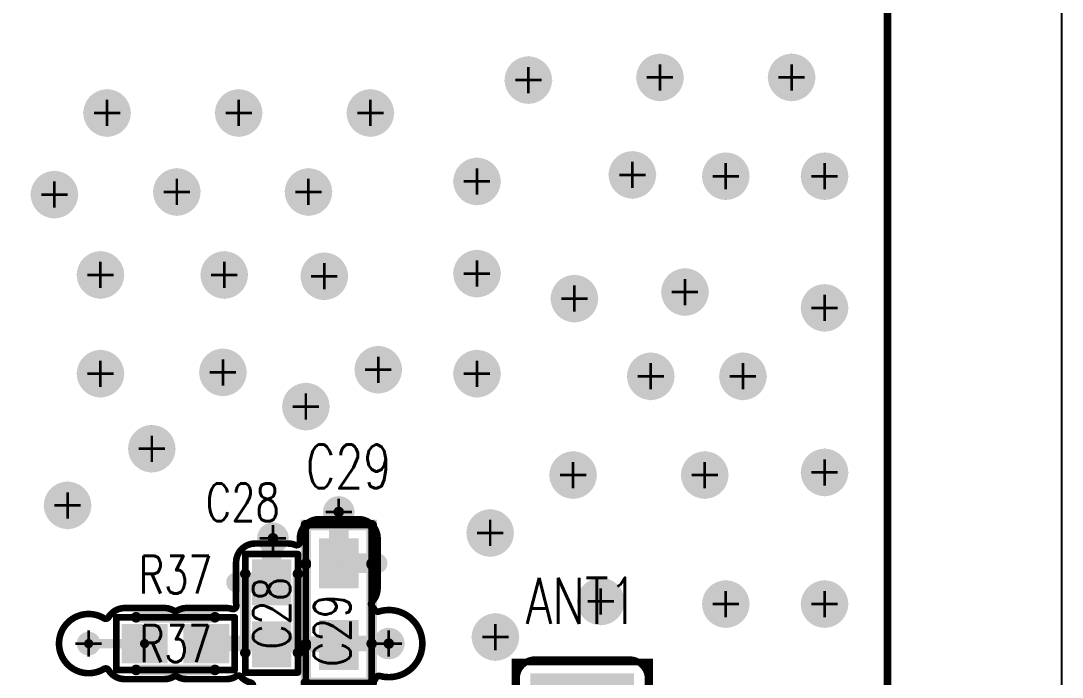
# Model space of a CAD drawing. Extents: x -0.08 to 4.16, y -0.29 to 1.7.
# Drawn here: x 3.364 to 4.155, y 0.544 to 1.043 of the extents above; entities that cross this region are included whole.
import ezdxf
from ezdxf.enums import TextEntityAlignment as Align

# ---------------------------------------------------------------- set-up
doc = ezdxf.new("R2010")
doc.units = 0
doc.header["$MEASUREMENT"] = 0
for name, pattern in [('KEEPOUT_00001000$0', [2, 1, 1]), ('SIG_11', [2, 1, 1]), ('SIG_41', [2, 1, 1]), ('SIG_54', [2, 1, 1])]:
    doc.linetypes.add(name, pattern=pattern)
doc.layers.get('0').update_dxf_attribs({"linetype": 'CONTINUOUS'})
for name, color, linetype in [('BOARD_OUTLINE_00', 130, 'CONTINUOUS'), ('DRIL_NPLTE_THRU_01', 34, 'CONTINUOUS'), ('DRIL_NPLTE_THRU_02', 136, 'CONTINUOUS'), ('DRIL_NPLTE_THRU_03', 136, 'CONTINUOUS'), ('DRIL_NPLTE_THRU_04', 146, 'CONTINUOUS'), ('DRIL_NPLTE_THRU_05', 106, 'CONTINUOUS'), ('DRIL_NPLTE_THRU_06', 253, 'CONTINUOUS'), ('DRIL_PLTE_THRU_01', 34, 'CONTINUOUS'), ('DRIL_PLTE_THRU_02', 136, 'CONTINUOUS'), ('DRIL_PLTE_THRU_03', 136, 'CONTINUOUS'), ('DRIL_PLTE_THRU_04', 146, 'CONTINUOUS'), ('DRIL_PLTE_THRU_05', 106, 'CONTINUOUS'), ('DRIL_PLTE_THRU_06', 253, 'CONTINUOUS'), ('DRIL_SYMBOL', 130, 'CONTINUOUS'), ('KEEPOUT_00', 1, 'CONTINUOUS'), ('PADS_BOT', 255, 'CONTINUOUS'), ('PADS_INNER', 43, 'CONTINUOUS'), ('PADS_TOP', 43, 'CONTINUOUS'), ('PADS_XR_121', 2, 'CONTINUOUS'), ('PADS_XR_123', 2, 'CONTINUOUS'), ('PART_NAME_126', 16, 'CONTINUOUS'), ('PART_NAME_127', 1, 'CONTINUOUS'), ('PART_TOP_2DLINE_126', 16, 'CONTINUOUS'), ('PART_TOP_2DLINE_127', 1, 'CONTINUOUS'), ('POUR_OUTLINE_01', 34, 'CONTINUOUS'), ('POUR_PADTHERM_01', 34, 'CONTINUOUS'), ('POUR_VIATHERM_01', 34, 'CONTINUOUS'), ('POUR_VOID_01', 34, 'CONTINUOUS'), ('TRACE_01', 34, 'CONTINUOUS'), ('VIAPTS', 2, 'CONTINUOUS')]:
    doc.layers.add(name, color=color, linetype=linetype)
doc.styles.add('W0$004', font='simplex', dxfattribs={"width": 0.75})
doc.styles.add('W0$005', font='simplex', dxfattribs={"width": 0.75})

# ---------------------------------------------------------------- blocks, each defined once
blk = doc.blocks.new('BOARD_89')
at = {"layer": 'BOARD_OUTLINE_00', "const_width": 0.001}
blk.add_lwpolyline([(0, 0), (2.71, 0), (2.71, 0.278, -1), (2.804, 0.278), (2.804, 0), (4.155, 0), (4.155, 1.7), (2.804, 1.7), (2.804, 1.41629, -0.917938), (2.71068, 1.40832, -0.060287), (2.71, 1.422), (2.71, 1.7), (0, 1.7)], format="xyb", close=True, dxfattribs=at)
blk = doc.blocks.new('POUR_VOID_1998')
at = {"layer": 'POUR_VOID_01', "const_width": 0.005}
blk.add_lwpolyline([(17.68935, 6.08933, -1.339053), (17.69017, 6.04043, 0.370403), (17.68722, 6.03905, -0.101128), (17.68383, 6.03434, 0.438257), (17.68383, 6.03066, -0.084229), (17.68679, 6.02682, 0.276983), (17.689, 6.0255, -1.022258), (17.68788, 5.97452, 0.252128), (17.68574, 5.97349, -0.039207), (17.68427, 5.97176, 0.413192), (17.68427, 5.96824, -0.19846), (17.6885, 5.958), (17.6885, 5.92, -0.414214), (17.674, 5.9055), (17.644, 5.9055, -0.414214), (17.6295, 5.92), (17.6295, 5.92379, 0.534392), (17.62604, 5.9261, -0.098396), (17.6205, 5.925), (17.5955, 5.925, -0.414214), (17.581, 5.9395), (17.581, 5.9695, -0.072395), (17.5816, 5.97363, 0.658844), (17.57807, 5.97657, -0.118144), (17.5715, 5.975), (17.5415, 5.975, -0.131651), (17.53425, 5.97694, 0.267944), (17.53175, 5.97694, -0.131651), (17.5245, 5.975), (17.4945, 5.975, -0.294713), (17.48129, 5.98353, 0.294714), (17.47901, 5.985), (17.47831, 5.985, 0.153535), (17.47688, 5.98455, -1.917512), (17.47688, 6.02145, 0.153535), (17.47831, 6.021), (17.48008, 6.021, 0.258775), (17.4822, 6.02218, -0.258775), (17.4945, 6.029), (17.5245, 6.029, -0.131651), (17.53175, 6.02706, 0.267944), (17.53425, 6.02706, -0.131651), (17.5415, 6.029), (17.5715, 6.029, -0.177834), (17.58089, 6.02555, 0.41522), (17.58441, 6.02585, -0.158066), (17.59201, 6.03057, 0.782218), (17.59201, 6.03543, -0.152141), (17.58463, 6.0399, 0.37161), (17.5814, 6.04034, -0.14502), (17.5735, 6.038), (17.5435, 6.038, -0.131651), (17.53625, 6.03994, 0.267944), (17.53375, 6.03994, -0.131651), (17.5265, 6.038), (17.4965, 6.038, -0.261365), (17.48412, 6.04494, 0.413689), (17.48069, 6.04578, -1.778627), (17.48069, 6.08422, 0.413689), (17.48412, 6.08506, -0.261365), (17.4965, 6.092), (17.5265, 6.092, -0.131651), (17.53375, 6.09006, 0.267944), (17.53625, 6.09006, -0.131651), (17.5435, 6.092), (17.5735, 6.092, -0.078437), (17.57797, 6.0913, 0.562956), (17.5812, 6.09409, -0.041781), (17.581, 6.0965), (17.581, 6.1265, -0.414214), (17.5955, 6.141), (17.6205, 6.141, -0.098396), (17.62604, 6.1399, 0.534392), (17.6295, 6.14221), (17.6295, 6.145, -0.414214), (17.644, 6.1595), (17.674, 6.1595, -0.414214), (17.6885, 6.145), (17.6885, 6.107, -0.19846), (17.68427, 6.09676, 0.413192), (17.68427, 6.09324, -0.061508), (17.68645, 6.09043, 0.347441)], format="xyb", close=True, dxfattribs=at)
blk = doc.blocks.new('POUR_VOID_1996')
at = {"layer": 'POUR_VOID_01', "const_width": 0.005}
blk.add_lwpolyline([(17.89393, 6.03839), (17.89393, 5.99902, -0.414214), (17.87943, 5.98452), (17.80857, 5.98452, -0.414214), (17.79407, 5.99902), (17.79407, 6.03839, -0.414214), (17.80857, 6.05289), (17.87943, 6.05289, -0.414214)], format="xyb", close=True, dxfattribs=at)
blk = doc.blocks.new('POUR_OUTLINE_1995')
at = {"layer": 'POUR_OUTLINE_01', "const_width": 0.005}
blk.add_lwpolyline([(18.0755, 5.528), (18.0755, 6.78886, 0.0145)], format="xyb", dxfattribs=at)
for name in ['POUR_VOID_1998', 'POUR_VOID_1996']:
    blk.add_blockref(name, (0, 0))
blk = doc.blocks.new('POUR_VIATHERM_2071')
at = {"layer": 'POUR_VIATHERM_01'}
for points in [[(17.571, 6.289), (17.571, 6.289)], [(17.553, 6.271), (17.553, 6.271)], [(17.589, 6.271), (17.589, 6.271)], [(17.571, 6.253), (17.571, 6.253)]]:
    blk.add_lwpolyline(points, dxfattribs=at)
blk = doc.blocks.new('POUR_VIATHERM_2072')
at = {"layer": 'POUR_VIATHERM_01'}
for points in [[(17.634, 6.263), (17.634, 6.263)], [(17.616, 6.245), (17.616, 6.245)], [(17.652, 6.245), (17.652, 6.245)], [(17.634, 6.227), (17.634, 6.227)]]:
    blk.add_lwpolyline(points, dxfattribs=at)
blk = doc.blocks.new('POUR_VIATHERM_2076')
at = {"layer": 'POUR_VIATHERM_01'}
for points in [[(17.896, 6.286), (17.896, 6.286)], [(17.878, 6.268), (17.878, 6.268)], [(17.914, 6.268), (17.914, 6.268)], [(17.896, 6.25), (17.896, 6.25)]]:
    blk.add_lwpolyline(points, dxfattribs=at)
blk = doc.blocks.new('POUR_VIATHERM_2077')
at = {"layer": 'POUR_VIATHERM_01'}
for points in [[(17.966, 6.286), (17.966, 6.286)], [(17.948, 6.268), (17.948, 6.268)], [(17.984, 6.268), (17.984, 6.268)], [(17.966, 6.25), (17.966, 6.25)]]:
    blk.add_lwpolyline(points, dxfattribs=at)
blk = doc.blocks.new('POUR_VIATHERM_2088')
at = {"layer": 'POUR_VIATHERM_01'}
for points in [[(17.922, 6.35), (17.922, 6.35)], [(17.904, 6.332), (17.904, 6.332)], [(17.94, 6.332), (17.94, 6.332)], [(17.922, 6.314), (17.922, 6.314)]]:
    blk.add_lwpolyline(points, dxfattribs=at)
blk = doc.blocks.new('POUR_VIATHERM_2089')
at = {"layer": 'POUR_VIATHERM_01'}
for points in [[(17.838, 6.345), (17.838, 6.345)], [(17.82, 6.327), (17.82, 6.327)], [(17.856, 6.327), (17.856, 6.327)], [(17.838, 6.309), (17.838, 6.309)]]:
    blk.add_lwpolyline(points, dxfattribs=at)
blk = doc.blocks.new('POUR_VIATHERM_2090')
at = {"layer": 'POUR_VIATHERM_01'}
for points in [[(17.764, 6.364), (17.764, 6.364)], [(17.746, 6.346), (17.746, 6.346)], [(17.782, 6.346), (17.782, 6.346)], [(17.764, 6.328), (17.764, 6.328)]]:
    blk.add_lwpolyline(points, dxfattribs=at)
blk = doc.blocks.new('POUR_VIATHERM_2091')
at = {"layer": 'POUR_VIATHERM_01'}
for points in [[(17.937, 6.211), (17.937, 6.211)], [(17.919, 6.193), (17.919, 6.193)], [(17.955, 6.193), (17.955, 6.193)], [(17.937, 6.175), (17.937, 6.175)]]:
    blk.add_lwpolyline(points, dxfattribs=at)
blk = doc.blocks.new('POUR_VIATHERM_2092')
at = {"layer": 'POUR_VIATHERM_01'}
for points in [[(18.028, 6.213), (18.028, 6.213)], [(18.01, 6.195), (18.01, 6.195)], [(18.046, 6.195), (18.046, 6.195)], [(18.028, 6.177), (18.028, 6.177)]]:
    blk.add_lwpolyline(points, dxfattribs=at)
blk = doc.blocks.new('POUR_VIATHERM_2093')
at = {"layer": 'POUR_VIATHERM_01'}
for points in [[(17.837, 6.211), (17.837, 6.211)], [(17.819, 6.193), (17.819, 6.193)], [(17.855, 6.193), (17.855, 6.193)], [(17.837, 6.175), (17.837, 6.175)]]:
    blk.add_lwpolyline(points, dxfattribs=at)
blk = doc.blocks.new('POUR_VIATHERM_2094')
at = {"layer": 'POUR_VIATHERM_01'}
for points in [[(18.028, 6.113), (18.028, 6.113)], [(18.01, 6.095), (18.01, 6.095)], [(18.046, 6.095), (18.046, 6.095)], [(18.028, 6.077), (18.028, 6.077)]]:
    blk.add_lwpolyline(points, dxfattribs=at)
blk = doc.blocks.new('POUR_VIATHERM_2096')
at = {"layer": 'POUR_VIATHERM_01'}
for points in [[(17.953, 6.113), (17.953, 6.113)], [(17.935, 6.095), (17.935, 6.095)], [(17.971, 6.095), (17.971, 6.095)], [(17.953, 6.077), (17.953, 6.077)]]:
    blk.add_lwpolyline(points, dxfattribs=at)
blk = doc.blocks.new('POUR_VIATHERM_2097')
at = {"layer": 'POUR_VIATHERM_01'}
for points in [[(17.858, 6.115), (17.858, 6.115)], [(17.84, 6.097), (17.84, 6.097)], [(17.876, 6.097), (17.876, 6.097)], [(17.858, 6.079), (17.858, 6.079)]]:
    blk.add_lwpolyline(points, dxfattribs=at)
blk = doc.blocks.new('POUR_VIATHERM_2100')
at = {"layer": 'POUR_VIATHERM_01'}
for points in [[(17.689, 6.291), (17.689, 6.291)], [(17.671, 6.273), (17.671, 6.273)], [(17.707, 6.273), (17.707, 6.273)], [(17.689, 6.255), (17.689, 6.255)]]:
    blk.add_lwpolyline(points, dxfattribs=at)
blk = doc.blocks.new('POUR_VIATHERM_2101')
at = {"layer": 'POUR_VIATHERM_01'}
for points in [[(18.028, 6.338), (18.028, 6.338)], [(18.01, 6.32), (18.01, 6.32)], [(18.046, 6.32), (18.046, 6.32)], [(18.028, 6.302), (18.028, 6.302)]]:
    blk.add_lwpolyline(points, dxfattribs=at)
blk = doc.blocks.new('POUR_PADTHERM_2106')
at = {"layer": 'POUR_PADTHERM_01', "const_width": 0.0075}
for points in [[(17.65525, 6.1595), (17.65525, 6.145, 1), (17.66275, 6.145), (17.66275, 6.1595, 1), (17.65525, 6.1595)], [(17.6885, 6.12975), (17.674, 6.12975, 1), (17.674, 6.12225), (17.6885, 6.12225, 1), (17.6885, 6.12975)]]:
    blk.add_lwpolyline(points, format="xyb", dxfattribs=at)
blk = doc.blocks.new('POUR_VIATHERM_2107')
at = {"layer": 'POUR_VIATHERM_01'}
for points in [[(17.659, 6.176), (17.659, 6.176)], [(17.648, 6.165), (17.648, 6.165)], [(17.67, 6.165), (17.67, 6.165)]]:
    blk.add_lwpolyline(points, dxfattribs=at)
blk = doc.blocks.new('POUR_PADTHERM_2108')
at = {"layer": 'POUR_PADTHERM_01', "const_width": 0.0075}
for points in [[(17.60425, 6.141), (17.60425, 6.1265, 1), (17.61175, 6.1265), (17.61175, 6.141, 1), (17.60425, 6.141)], [(17.581, 6.10775), (17.5955, 6.10775, 1), (17.5955, 6.11525), (17.581, 6.11525, 1), (17.581, 6.10775)]]:
    blk.add_lwpolyline(points, format="xyb", dxfattribs=at)
blk = doc.blocks.new('POUR_VIATHERM_2109')
at = {"layer": 'POUR_VIATHERM_01'}
for points in [[(17.609, 6.156), (17.609, 6.156)], [(17.598, 6.145), (17.598, 6.145)], [(17.62, 6.145), (17.62, 6.145)]]:
    blk.add_lwpolyline(points, dxfattribs=at)
blk = doc.blocks.new('POUR_VIATHERM_2110')
at = {"layer": 'POUR_VIATHERM_01'}
for points in [[(18.028, 6.438), (18.028, 6.438)], [(18.01, 6.42), (18.01, 6.42)], [(18.046, 6.42), (18.046, 6.42)], [(18.028, 6.402), (18.028, 6.402)]]:
    blk.add_lwpolyline(points, dxfattribs=at)
blk = doc.blocks.new('POUR_VIATHERM_2112')
at = {"layer": 'POUR_VIATHERM_01'}
for points in [[(17.903, 6.513), (17.903, 6.513)], [(17.885, 6.495), (17.885, 6.495)], [(17.921, 6.495), (17.921, 6.495)], [(17.903, 6.477), (17.903, 6.477)]]:
    blk.add_lwpolyline(points, dxfattribs=at)
blk = doc.blocks.new('POUR_VIATHERM_2114')
at = {"layer": 'POUR_VIATHERM_01'}
for points in [[(17.803, 6.511), (17.803, 6.511)], [(17.785, 6.493), (17.785, 6.493)], [(17.821, 6.493), (17.821, 6.493)], [(17.803, 6.475), (17.803, 6.475)]]:
    blk.add_lwpolyline(points, dxfattribs=at)
blk = doc.blocks.new('POUR_VIATHERM_2115')
at = {"layer": 'POUR_VIATHERM_01'}
for points in [[(17.764, 6.288), (17.764, 6.288)], [(17.746, 6.27), (17.746, 6.27)], [(17.782, 6.27), (17.782, 6.27)], [(17.764, 6.252), (17.764, 6.252)]]:
    blk.add_lwpolyline(points, dxfattribs=at)
blk = doc.blocks.new('POUR_VIATHERM_2116')
at = {"layer": 'POUR_VIATHERM_01'}
for points in [[(17.636, 6.426), (17.636, 6.426)], [(17.618, 6.408), (17.618, 6.408)], [(17.654, 6.408), (17.654, 6.408)], [(17.636, 6.39), (17.636, 6.39)]]:
    blk.add_lwpolyline(points, dxfattribs=at)
blk = doc.blocks.new('POUR_VIATHERM_2117')
at = {"layer": 'POUR_VIATHERM_01'}
for points in [[(17.648, 6.362), (17.648, 6.362)], [(17.63, 6.344), (17.63, 6.344)], [(17.666, 6.344), (17.666, 6.344)], [(17.648, 6.326), (17.648, 6.326)]]:
    blk.add_lwpolyline(points, dxfattribs=at)
blk = doc.blocks.new('POUR_VIATHERM_2118')
at = {"layer": 'POUR_VIATHERM_01'}
for points in [[(17.572, 6.363), (17.572, 6.363)], [(17.554, 6.345), (17.554, 6.345)], [(17.59, 6.345), (17.59, 6.345)], [(17.572, 6.327), (17.572, 6.327)]]:
    blk.add_lwpolyline(points, dxfattribs=at)
blk = doc.blocks.new('POUR_VIATHERM_2119')
at = {"layer": 'POUR_VIATHERM_01'}
for points in [[(17.478, 6.288), (17.478, 6.288)], [(17.46, 6.27), (17.46, 6.27)], [(17.496, 6.27), (17.496, 6.27)], [(17.478, 6.252), (17.478, 6.252)]]:
    blk.add_lwpolyline(points, dxfattribs=at)
blk = doc.blocks.new('POUR_VIATHERM_2120')
at = {"layer": 'POUR_VIATHERM_01'}
for points in [[(17.478, 6.363), (17.478, 6.363)], [(17.46, 6.345), (17.46, 6.345)], [(17.496, 6.345), (17.496, 6.345)], [(17.478, 6.327), (17.478, 6.327)]]:
    blk.add_lwpolyline(points, dxfattribs=at)
blk = doc.blocks.new('POUR_VIATHERM_2121')
at = {"layer": 'POUR_VIATHERM_01'}
for points in [[(17.443, 6.424), (17.443, 6.424)], [(17.425, 6.406), (17.425, 6.406)], [(17.461, 6.406), (17.461, 6.406)], [(17.443, 6.388), (17.443, 6.388)]]:
    blk.add_lwpolyline(points, dxfattribs=at)
blk = doc.blocks.new('POUR_VIATHERM_2123')
at = {"layer": 'POUR_VIATHERM_01'}
for points in [[(17.882, 6.439), (17.882, 6.439)], [(17.864, 6.421), (17.864, 6.421)], [(17.9, 6.421), (17.9, 6.421)], [(17.882, 6.403), (17.882, 6.403)]]:
    blk.add_lwpolyline(points, dxfattribs=at)
blk = doc.blocks.new('POUR_VIATHERM_2124')
at = {"layer": 'POUR_VIATHERM_01'}
for points in [[(17.536, 6.426), (17.536, 6.426)], [(17.518, 6.408), (17.518, 6.408)], [(17.554, 6.408), (17.554, 6.408)], [(17.536, 6.39), (17.536, 6.39)]]:
    blk.add_lwpolyline(points, dxfattribs=at)
blk = doc.blocks.new('POUR_VIATHERM_2126')
at = {"layer": 'POUR_VIATHERM_01'}
for points in [[(17.517, 6.231), (17.517, 6.231)], [(17.499, 6.213), (17.499, 6.213)], [(17.535, 6.213), (17.535, 6.213)], [(17.517, 6.195), (17.517, 6.195)]]:
    blk.add_lwpolyline(points, dxfattribs=at)
blk = doc.blocks.new('POUR_VIATHERM_2130')
at = {"layer": 'POUR_VIATHERM_01'}
for points in [[(17.483, 6.486), (17.483, 6.486)], [(17.465, 6.468), (17.465, 6.468)], [(17.501, 6.468), (17.501, 6.468)], [(17.483, 6.45), (17.483, 6.45)]]:
    blk.add_lwpolyline(points, dxfattribs=at)
blk = doc.blocks.new('POUR_VIATHERM_2131')
at = {"layer": 'POUR_VIATHERM_01'}
for points in [[(17.583, 6.486), (17.583, 6.486)], [(17.565, 6.468), (17.565, 6.468)], [(17.601, 6.468), (17.601, 6.468)], [(17.583, 6.45), (17.583, 6.45)]]:
    blk.add_lwpolyline(points, dxfattribs=at)
blk = doc.blocks.new('POUR_VIATHERM_2132')
at = {"layer": 'POUR_VIATHERM_01'}
for points in [[(17.683, 6.486), (17.683, 6.486)], [(17.665, 6.468), (17.665, 6.468)], [(17.701, 6.468), (17.701, 6.468)], [(17.683, 6.45), (17.683, 6.45)]]:
    blk.add_lwpolyline(points, dxfattribs=at)
blk = doc.blocks.new('POUR_VIATHERM_2133')
at = {"layer": 'POUR_VIATHERM_01'}
for points in [[(17.953, 6.438), (17.953, 6.438)], [(17.935, 6.42), (17.935, 6.42)], [(17.971, 6.42), (17.971, 6.42)], [(17.953, 6.402), (17.953, 6.402)]]:
    blk.add_lwpolyline(points, dxfattribs=at)
blk = doc.blocks.new('POUR_VIATHERM_2136')
at = {"layer": 'POUR_VIATHERM_01'}
for points in [[(17.453, 6.188), (17.453, 6.188)], [(17.435, 6.17), (17.435, 6.17)], [(17.471, 6.17), (17.471, 6.17)], [(17.453, 6.152), (17.453, 6.152)]]:
    blk.add_lwpolyline(points, dxfattribs=at)
blk = doc.blocks.new('POUR_VIATHERM_2142')
at = {"layer": 'POUR_VIATHERM_01'}
for points in [[(17.764, 6.434), (17.764, 6.434)], [(17.746, 6.416), (17.746, 6.416)], [(17.782, 6.416), (17.782, 6.416)], [(17.764, 6.398), (17.764, 6.398)]]:
    blk.add_lwpolyline(points, dxfattribs=at)
blk = doc.blocks.new('POUR_VIATHERM_2216')
at = {"layer": 'POUR_VIATHERM_01'}
for points in [[(17.774, 6.167), (17.774, 6.167)], [(17.756, 6.149), (17.756, 6.149)], [(17.792, 6.149), (17.792, 6.149)], [(17.774, 6.131), (17.774, 6.131)]]:
    blk.add_lwpolyline(points, dxfattribs=at)
blk = doc.blocks.new('POUR_VIATHERM_2277')
at = {"layer": 'POUR_VIATHERM_01'}
for points in [[(17.778, 6.088), (17.778, 6.088)], [(17.76, 6.07), (17.76, 6.07)], [(17.796, 6.07), (17.796, 6.07)], [(17.778, 6.052), (17.778, 6.052)]]:
    blk.add_lwpolyline(points, dxfattribs=at)
blk = doc.blocks.new('POUR_VIATHERM_2375')
at = {"layer": 'POUR_VIATHERM_01'}
for points in [[(18.003, 6.513), (18.003, 6.513)], [(17.985, 6.495), (17.985, 6.495)], [(18.021, 6.495), (18.021, 6.495)], [(18.003, 6.477), (18.003, 6.477)]]:
    blk.add_lwpolyline(points, dxfattribs=at)
blk = doc.blocks.new('POUR_HEADER_1')
for name in ['POUR_OUTLINE_1995', 'POUR_VIATHERM_2112', 'POUR_VIATHERM_2375', 'POUR_VIATHERM_2114', 'POUR_VIATHERM_2130', 'POUR_VIATHERM_2131', 'POUR_VIATHERM_2132', 'POUR_VIATHERM_2142', 'POUR_VIATHERM_2123', 'POUR_VIATHERM_2133', 'POUR_VIATHERM_2110', 'POUR_VIATHERM_2124', 'POUR_VIATHERM_2116', 'POUR_VIATHERM_2121', 'POUR_VIATHERM_2120', 'POUR_VIATHERM_2118', 'POUR_VIATHERM_2090', 'POUR_VIATHERM_2117', 'POUR_VIATHERM_2088', 'POUR_VIATHERM_2089', 'POUR_VIATHERM_2101', 'POUR_VIATHERM_2119', 'POUR_VIATHERM_2071', 'POUR_VIATHERM_2100', 'POUR_VIATHERM_2115', 'POUR_VIATHERM_2076', 'POUR_VIATHERM_2077', 'POUR_VIATHERM_2072', 'POUR_VIATHERM_2126', 'POUR_VIATHERM_2092', 'POUR_VIATHERM_2093', 'POUR_VIATHERM_2091', 'POUR_VIATHERM_2136', 'POUR_VIATHERM_2107', 'POUR_PADTHERM_2106', 'POUR_VIATHERM_2216', 'POUR_VIATHERM_2109', 'POUR_PADTHERM_2108', 'POUR_VIATHERM_2097', 'POUR_VIATHERM_2096', 'POUR_VIATHERM_2094', 'POUR_VIATHERM_2277']:
    blk.add_blockref(name, (-17.378, -6.845))
blk = doc.blocks.new('KEEPOUT_10')
at = {"layer": 'KEEPOUT_00', "linetype": 'KEEPOUT_00001000$0'}
blk.add_lwpolyline([(-0.029, 0.917), (0.101, 0.917), (0.101, -0.783), (-0.029, -0.783)], close=True, dxfattribs=at)
blk = doc.blocks.new('SMOOTH_0$005')
at = {"const_width": 0.0025}
blk.add_lwpolyline([(-0.00125, 0, 1), (0.00125, 0, 1)], format="xyb", close=True, dxfattribs=at)
blk = doc.blocks.new('PART_BODY_TOP_64')
at = {"layer": 'PART_TOP_2DLINE_126', "const_width": 0.005}
for points in [[(-0.114, -0.05118), (0.113, -0.05118), (0.113, 0.05118), (-0.114, 0.05118)], [(-0.122, -0.03575), (-0.12855, -0.03575), (-0.12855, -0.00425), (-0.122, -0.00425)]]:
    blk.add_lwpolyline(points, close=True, dxfattribs=at)
at = {"layer": 'PART_TOP_2DLINE_127', "const_width": 0.005}
for points in [[(-0.114, -0.05118), (0.113, -0.05118), (0.113, 0.05118), (-0.114, 0.05118)], [(-0.123, -0.03675), (-0.12855, -0.03675), (-0.12855, -0.00525), (-0.123, -0.00525)]]:
    blk.add_lwpolyline(points, close=True, dxfattribs=at)
at = {"layer": 'PART_TOP_2DLINE_126'}
for p in [(-0.114, 0.05118), (0.113, 0.05118), (-0.12855, -0.00425), (-0.122, -0.00425), (-0.12855, -0.03575), (-0.122, -0.03575), (-0.114, -0.05118), (0.113, -0.05118)]:
    blk.add_blockref('SMOOTH_0$005', p, dxfattribs=at)
at = {"layer": 'PART_TOP_2DLINE_127'}
for p in [(-0.114, 0.05118), (0.113, 0.05118), (-0.12855, -0.00525), (-0.123, -0.00525), (-0.12855, -0.03675), (-0.123, -0.03675), (-0.114, -0.05118), (0.113, -0.05118)]:
    blk.add_blockref('SMOOTH_0$005', p, dxfattribs=at)
blk = doc.blocks.new('DRIL_HOLE_0')
blk.add_lwpolyline([(0, 0, 1), (0, 0, 1)], format="xyb", close=True)
blk = doc.blocks.new('PAD_5')
blk.add_lwpolyline([(0, 0, 1), (0, 0, 1)], format="xyb", close=True)
blk = doc.blocks.new('PAD_6')
at = {"const_width": 0.04724}
blk.add_lwpolyline([(-0.03937, 0), (0.03937, 0)], dxfattribs=at)
blk = doc.blocks.new('PAD_7')
at = {"const_width": 0.0315}
blk.add_lwpolyline([(-0.03543, 0), (0.03543, 0)], dxfattribs=at)
blk = doc.blocks.new('PAD_8')
at = {"const_width": 0.03937}
blk.add_lwpolyline([(-0.03543, 0), (0.03543, 0)], dxfattribs=at)
blk = doc.blocks.new('STK_TOP_184')
at = {"layer": 'DRIL_PLTE_THRU_01'}
blk.add_blockref('DRIL_HOLE_0', (0, 0), dxfattribs=at)
at = {"layer": 'DRIL_PLTE_THRU_02'}
blk.add_blockref('DRIL_HOLE_0', (0, 0), dxfattribs=at)
at = {"layer": 'DRIL_PLTE_THRU_03'}
blk.add_blockref('DRIL_HOLE_0', (0, 0), dxfattribs=at)
at = {"layer": 'DRIL_PLTE_THRU_04'}
blk.add_blockref('DRIL_HOLE_0', (0, 0), dxfattribs=at)
at = {"layer": 'DRIL_PLTE_THRU_05'}
blk.add_blockref('DRIL_HOLE_0', (0, 0), dxfattribs=at)
at = {"layer": 'DRIL_PLTE_THRU_06'}
blk.add_blockref('DRIL_HOLE_0', (0, 0), dxfattribs=at)
at = {"layer": 'PADS_BOT'}
blk.add_blockref('PAD_5', (0, 0), dxfattribs=at)
at = {"layer": 'PADS_INNER'}
blk.add_blockref('PAD_5', (0, 0), dxfattribs=at)
at = {"layer": 'PADS_TOP', "rotation": 90}
blk.add_blockref('PAD_8', (0, 0), dxfattribs=at)
at = {"layer": 'PADS_XR_121', "rotation": 90}
blk.add_blockref('PAD_6', (0, 0), dxfattribs=at)
at = {"layer": 'PADS_XR_123', "rotation": 90}
blk.add_blockref('PAD_7', (0, 0), dxfattribs=at)
blk = doc.blocks.new('PAD_9')
at = {"const_width": 0.0315}
blk.add_lwpolyline([(-0.02362, 0), (0.02362, 0)], dxfattribs=at)
blk = doc.blocks.new('PAD_10')
at = {"const_width": 0.01969}
blk.add_lwpolyline([(-0.01772, 0), (0.01772, 0)], dxfattribs=at)
blk = doc.blocks.new('PAD_11')
at = {"const_width": 0.02362}
blk.add_lwpolyline([(-0.01969, 0), (0.01969, 0)], dxfattribs=at)
blk = doc.blocks.new('STK_TOP_183')
at = {"layer": 'DRIL_NPLTE_THRU_01'}
blk.add_blockref('DRIL_HOLE_0', (0, 0), dxfattribs=at)
at = {"layer": 'DRIL_NPLTE_THRU_02'}
blk.add_blockref('DRIL_HOLE_0', (0, 0), dxfattribs=at)
at = {"layer": 'DRIL_NPLTE_THRU_03'}
blk.add_blockref('DRIL_HOLE_0', (0, 0), dxfattribs=at)
at = {"layer": 'DRIL_NPLTE_THRU_04'}
blk.add_blockref('DRIL_HOLE_0', (0, 0), dxfattribs=at)
at = {"layer": 'DRIL_NPLTE_THRU_05'}
blk.add_blockref('DRIL_HOLE_0', (0, 0), dxfattribs=at)
at = {"layer": 'DRIL_NPLTE_THRU_06'}
blk.add_blockref('DRIL_HOLE_0', (0, 0), dxfattribs=at)
at = {"layer": 'PADS_BOT'}
blk.add_blockref('PAD_5', (0, 0), dxfattribs=at)
at = {"layer": 'PADS_INNER'}
blk.add_blockref('PAD_5', (0, 0), dxfattribs=at)
at = {"layer": 'PADS_TOP'}
blk.add_blockref('PAD_11', (0, 0), dxfattribs=at)
at = {"layer": 'PADS_XR_121'}
blk.add_blockref('PAD_9', (0, 0), dxfattribs=at)
at = {"layer": 'PADS_XR_123'}
blk.add_blockref('PAD_10', (0, 0), dxfattribs=at)
blk = doc.blocks.new('SYM_TOP_14')
for name, p in [('STK_TOP_184', (-0.08071, 0)), ('STK_TOP_184', (0.08071, 0)), ('PART_BODY_TOP_64', (0, 0)), ('STK_TOP_183', (0, 0.02362)), ('STK_TOP_183', (0, -0.02362))]:
    blk.add_blockref(name, p)
blk = doc.blocks.new('PART_TOP_1')
blk.add_blockref('SYM_TOP_14', (0, 0))
at = {"layer": 'PART_NAME_126', "style": 'W0$005', "width": 0.75}
blk.add_text('ANT1', height=0.035, rotation=270, dxfattribs=at).set_placement((0.142, 0.043))
at = {"layer": 'PART_NAME_127', "style": 'W0$005', "width": 0.75}
blk.add_text('ANT1', height=0.035, dxfattribs=at).set_placement((-0.037, 0.024), align=Align.TOP_LEFT)
blk = doc.blocks.new('SMOOTH_0$008')
at = {"const_width": 0.004}
blk.add_lwpolyline([(-0.002, 0, 1), (0.002, 0, 1)], format="xyb", close=True, dxfattribs=at)
blk = doc.blocks.new('PART_BODY_TOP_66')
at = {"layer": 'PART_TOP_2DLINE_126', "const_width": 0.008}
for points in [[(-0.03, 0.02), (0.03, 0.02)], [(-0.03, -0.02), (0.03, -0.02)]]:
    blk.add_lwpolyline(points, dxfattribs=at)
at = {"layer": 'PART_TOP_2DLINE_127', "const_width": 0.005}
for points in [[(-0.045, 0.02), (0.045, 0.02)], [(-0.045, 0.02), (-0.045, -0.02)], [(0.045, 0.02), (0.045, -0.02)], [(-0.045, -0.02), (0.045, -0.02)]]:
    blk.add_lwpolyline(points, dxfattribs=at)
at = {"layer": 'PART_TOP_2DLINE_126'}
for p in [(-0.03, 0.02), (0.03, 0.02), (-0.03, -0.02), (0.03, -0.02)]:
    blk.add_blockref('SMOOTH_0$008', p, dxfattribs=at)
at = {"layer": 'PART_TOP_2DLINE_127'}
for p in [(-0.045, 0.02), (-0.045, 0.02), (0.045, 0.02), (0.045, 0.02), (-0.045, -0.02), (-0.045, -0.02), (0.045, -0.02), (0.045, -0.02)]:
    blk.add_blockref('SMOOTH_0$005', p, dxfattribs=at)
blk = doc.blocks.new('PAD_0')
blk.add_lwpolyline([(0, 0), (0, 0)])
blk = doc.blocks.new('PAD_16')
at = {"const_width": 0.03}
blk.add_lwpolyline([(-0.0175, 0), (0.0175, 0)], dxfattribs=at)
blk = doc.blocks.new('PAD_17')
at = {"const_width": 0.025}
blk.add_lwpolyline([(-0.015, 0), (0.015, 0)], dxfattribs=at)
blk = doc.blocks.new('STK_TOP_68')
at = {"layer": 'DRIL_NPLTE_THRU_01'}
blk.add_blockref('DRIL_HOLE_0', (0, 0), dxfattribs=at)
at = {"layer": 'DRIL_NPLTE_THRU_02'}
blk.add_blockref('DRIL_HOLE_0', (0, 0), dxfattribs=at)
at = {"layer": 'DRIL_NPLTE_THRU_03'}
blk.add_blockref('DRIL_HOLE_0', (0, 0), dxfattribs=at)
at = {"layer": 'DRIL_NPLTE_THRU_04'}
blk.add_blockref('DRIL_HOLE_0', (0, 0), dxfattribs=at)
at = {"layer": 'DRIL_NPLTE_THRU_05'}
blk.add_blockref('DRIL_HOLE_0', (0, 0), dxfattribs=at)
at = {"layer": 'DRIL_NPLTE_THRU_06'}
blk.add_blockref('DRIL_HOLE_0', (0, 0), dxfattribs=at)
at = {"layer": 'PADS_BOT'}
blk.add_blockref('PAD_0', (0, 0), dxfattribs=at)
at = {"layer": 'PADS_INNER'}
blk.add_blockref('PAD_0', (0, 0), dxfattribs=at)
at = {"layer": 'PADS_TOP'}
blk.add_blockref('PAD_17', (0, 0), dxfattribs=at)
at = {"layer": 'PADS_XR_121'}
blk.add_blockref('PAD_16', (0, 0), dxfattribs=at)
at = {"layer": 'PADS_XR_123'}
blk.add_blockref('PAD_17', (0, 0), dxfattribs=at)
blk = doc.blocks.new('SYM_TOP_16')
for name, p in [('PART_BODY_TOP_66', (0, 0)), ('STK_TOP_68', (-0.0235, 0)), ('STK_TOP_68', (0.0235, 0))]:
    blk.add_blockref(name, p)
blk = doc.blocks.new('PART_TOP_23')
blk.add_blockref('SYM_TOP_16', (0, 0))
at = {"layer": 'PART_NAME_126', "style": 'W0$005', "width": 0.75}
blk.add_text('C28', height=0.02863, rotation=270, dxfattribs=at).set_placement((0.07, 0.05))
at = {"layer": 'PART_NAME_127', "style": 'W0$004', "width": 0.75}
blk.add_text('C28', height=0.028, dxfattribs=at).set_placement((0, 0), align=Align.MIDDLE_CENTER)
blk = doc.blocks.new('PART_BODY_TOP_68')
at = {"layer": 'PART_TOP_2DLINE_126', "const_width": 0.008}
for points in [[(-0.032, 0.025), (-0.06, 0.025), (-0.06, -0.025), (-0.03, -0.025)], [(0.03, 0.025), (-0.03, 0.025)], [(0.031, 0.025), (0.06, 0.025), (0.06, -0.025), (0.031, -0.025)], [(-0.03, -0.025), (0.03, -0.025)]]:
    blk.add_lwpolyline(points, dxfattribs=at)
at = {"layer": 'PART_TOP_2DLINE_127', "const_width": 0.005}
blk.add_lwpolyline([(-0.06, -0.025), (-0.06, 0.025), (0.06, 0.025), (0.06, -0.025)], close=True, dxfattribs=at)
at = {"layer": 'PART_TOP_2DLINE_126'}
for p in [(-0.06, 0.025), (-0.032, 0.025), (-0.03, 0.025), (0.03, 0.025), (0.031, 0.025), (0.06, 0.025), (-0.06, -0.025), (-0.03, -0.025), (-0.03, -0.025), (0.03, -0.025), (0.031, -0.025), (0.06, -0.025)]:
    blk.add_blockref('SMOOTH_0$008', p, dxfattribs=at)
at = {"layer": 'PART_TOP_2DLINE_127'}
for p in [(-0.06, 0.025), (0.06, 0.025), (-0.06, -0.025), (0.06, -0.025)]:
    blk.add_blockref('SMOOTH_0$005', p, dxfattribs=at)
blk = doc.blocks.new('PAD_20')
at = {"const_width": 0.03}
blk.add_lwpolyline([(-0.019, 0), (0.019, 0)], dxfattribs=at)
blk = doc.blocks.new('STK_TOP_69')
at = {"layer": 'DRIL_NPLTE_THRU_01'}
blk.add_blockref('DRIL_HOLE_0', (0, 0), dxfattribs=at)
at = {"layer": 'DRIL_NPLTE_THRU_02'}
blk.add_blockref('DRIL_HOLE_0', (0, 0), dxfattribs=at)
at = {"layer": 'DRIL_NPLTE_THRU_03'}
blk.add_blockref('DRIL_HOLE_0', (0, 0), dxfattribs=at)
at = {"layer": 'DRIL_NPLTE_THRU_04'}
blk.add_blockref('DRIL_HOLE_0', (0, 0), dxfattribs=at)
at = {"layer": 'DRIL_NPLTE_THRU_05'}
blk.add_blockref('DRIL_HOLE_0', (0, 0), dxfattribs=at)
at = {"layer": 'DRIL_NPLTE_THRU_06'}
blk.add_blockref('DRIL_HOLE_0', (0, 0), dxfattribs=at)
at = {"layer": 'PADS_BOT'}
blk.add_blockref('PAD_0', (0, 0), dxfattribs=at)
at = {"layer": 'PADS_INNER'}
blk.add_blockref('PAD_0', (0, 0), dxfattribs=at)
at = {"layer": 'PADS_TOP'}
blk.add_blockref('PAD_20', (0, 0), dxfattribs=at)
at = {"layer": 'PADS_XR_121'}
blk.add_blockref('PAD_20', (0, 0), dxfattribs=at)
at = {"layer": 'PADS_XR_123'}
blk.add_blockref('PAD_20', (0, 0), dxfattribs=at)
blk = doc.blocks.new('SYM_TOP_18')
for name, p in [('PART_BODY_TOP_68', (0, 0)), ('STK_TOP_69', (-0.031, 0)), ('STK_TOP_69', (0.031, 0))]:
    blk.add_blockref(name, p)
blk = doc.blocks.new('PART_TOP_24')
blk.add_blockref('SYM_TOP_18', (0, 0))
at = {"layer": 'PART_NAME_126', "style": 'W0$005', "width": 0.75}
blk.add_text('C29', height=0.03311, rotation=270, dxfattribs=at).set_placement((0.088, 0.025))
at = {"layer": 'PART_NAME_127', "style": 'W0$005', "width": 0.75}
blk.add_text('C29', height=0.028, dxfattribs=at).set_placement((-0.02, 0.005), align=Align.MIDDLE_CENTER)
blk = doc.blocks.new('PART_BODY_TOP_76')
at = {"layer": 'PART_TOP_2DLINE_126', "const_width": 0.008}
for points in [[(-0.03, 0.02), (0.03, 0.02)], [(-0.03, -0.02), (0.03, -0.02)]]:
    blk.add_lwpolyline(points, dxfattribs=at)
at = {"layer": 'PART_TOP_2DLINE_127', "const_width": 0.005}
for points in [[(-0.045, 0.02), (0.045, 0.02)], [(-0.045, 0.02), (-0.045, -0.02)], [(0.045, 0.02), (0.045, -0.02)], [(-0.045, -0.02), (0.045, -0.02)]]:
    blk.add_lwpolyline(points, dxfattribs=at)
at = {"layer": 'PART_TOP_2DLINE_126'}
for p in [(-0.03, 0.02), (0.03, 0.02), (-0.03, -0.02), (0.03, -0.02)]:
    blk.add_blockref('SMOOTH_0$008', p, dxfattribs=at)
at = {"layer": 'PART_TOP_2DLINE_127'}
for p in [(-0.045, 0.02), (-0.045, 0.02), (0.045, 0.02), (0.045, 0.02), (-0.045, -0.02), (-0.045, -0.02), (0.045, -0.02), (0.045, -0.02)]:
    blk.add_blockref('SMOOTH_0$005', p, dxfattribs=at)
blk = doc.blocks.new('SYM_TOP_26')
for name, p in [('PART_BODY_TOP_76', (0, 0)), ('STK_TOP_68', (-0.0235, 0)), ('STK_TOP_68', (0.0235, 0))]:
    blk.add_blockref(name, p)
blk = doc.blocks.new('PART_TOP_75')
blk.add_blockref('SYM_TOP_26', (0, 0))
at = {"layer": 'PART_NAME_126', "style": 'W0$005', "width": 0.75}
blk.add_text('R37', height=0.02863, rotation=180, dxfattribs=at).set_placement((0.028, -0.038))
at = {"layer": 'PART_NAME_127', "style": 'W0$005', "width": 0.75}
blk.add_text('R37', height=0.028, rotation=180, dxfattribs=at).set_placement((0, 0), align=Align.MIDDLE_CENTER)
blk = doc.blocks.new('SMOOTH_0$015')
at = {"const_width": 0.0075}
blk.add_lwpolyline([(-0.00375, 0, 1), (0.00375, 0, 1)], format="xyb", close=True, dxfattribs=at)
blk = doc.blocks.new('SMOOTH_0$012')
at = {"const_width": 0.006}
blk.add_lwpolyline([(-0.003, 0, 1), (0.003, 0, 1)], format="xyb", close=True, dxfattribs=at)
blk = doc.blocks.new('SMOOTH_0$007')
at = {"const_width": 0.0035}
blk.add_lwpolyline([(-0.00175, 0, 1), (0.00175, 0, 1)], format="xyb", close=True, dxfattribs=at)
blk = doc.blocks.new('DRIL_SYMBOL_0$018')
at = {"layer": 'DRIL_SYMBOL', "const_width": 0.002}
for points in [[(0, -0.01), (0, 0.01)], [(-0.01, 0), (0.01, 0)]]:
    blk.add_lwpolyline(points, dxfattribs=at)
blk = doc.blocks.new('DRIL_HOLE_0$018')
at = {"const_width": 0.009}
blk.add_lwpolyline([(-0.0045, 0, 1), (0.0045, 0, 1)], format="xyb", close=True, dxfattribs=at)
blk.add_blockref('DRIL_SYMBOL_0$018', (0, 0))
blk = doc.blocks.new('PAD_54')
at = {"const_width": 0.018}
blk.add_lwpolyline([(0, -0.009, 1), (0, 0.009, 1)], format="xyb", close=True, dxfattribs=at)
blk = doc.blocks.new('STK_TOP_10')
at = {"layer": 'DRIL_PLTE_THRU_01'}
blk.add_blockref('DRIL_HOLE_0$018', (0, 0), dxfattribs=at)
at = {"layer": 'DRIL_PLTE_THRU_02'}
blk.add_blockref('DRIL_HOLE_0$018', (0, 0), dxfattribs=at)
at = {"layer": 'DRIL_PLTE_THRU_03'}
blk.add_blockref('DRIL_HOLE_0$018', (0, 0), dxfattribs=at)
at = {"layer": 'DRIL_PLTE_THRU_04'}
blk.add_blockref('DRIL_HOLE_0$018', (0, 0), dxfattribs=at)
at = {"layer": 'DRIL_PLTE_THRU_05'}
blk.add_blockref('DRIL_HOLE_0$018', (0, 0), dxfattribs=at)
at = {"layer": 'DRIL_PLTE_THRU_06'}
blk.add_blockref('DRIL_HOLE_0$018', (0, 0), dxfattribs=at)
at = {"layer": 'PADS_BOT'}
blk.add_blockref('PAD_54', (0, 0), dxfattribs=at)
at = {"layer": 'PADS_INNER'}
blk.add_blockref('PAD_54', (0, 0), dxfattribs=at)
at = {"layer": 'PADS_TOP'}
blk.add_blockref('PAD_54', (0, 0), dxfattribs=at)
blk = doc.blocks.new('SYM_TOP_10')
blk.add_blockref('STK_TOP_10', (0, 0))
blk = doc.blocks.new('DRIL_SYMBOL_0$008')
at = {"layer": 'DRIL_SYMBOL', "const_width": 0.002}
for points in [[(0, -0.01), (0, 0.01)], [(-0.01, 0), (0.01, 0)]]:
    blk.add_lwpolyline(points, dxfattribs=at)
blk = doc.blocks.new('DRIL_HOLE_0$008')
at = {"const_width": 0.004}
blk.add_lwpolyline([(-0.002, 0, 1), (0.002, 0, 1)], format="xyb", close=True, dxfattribs=at)
blk.add_blockref('DRIL_SYMBOL_0$008', (0, 0))
blk = doc.blocks.new('PAD_79')
at = {"const_width": 0.012}
blk.add_lwpolyline([(0, -0.006, 1), (0, 0.006, 1)], format="xyb", close=True, dxfattribs=at)
blk = doc.blocks.new('PAD_80')
at = {"const_width": 0.011}
blk.add_lwpolyline([(0, -0.0055, 1), (0, 0.0055, 1)], format="xyb", close=True, dxfattribs=at)
blk = doc.blocks.new('STK_TOP_129')
at = {"layer": 'DRIL_PLTE_THRU_01'}
blk.add_blockref('DRIL_HOLE_0$008', (0, 0), dxfattribs=at)
at = {"layer": 'DRIL_PLTE_THRU_02'}
blk.add_blockref('DRIL_HOLE_0$008', (0, 0), dxfattribs=at)
at = {"layer": 'DRIL_PLTE_THRU_03'}
blk.add_blockref('DRIL_HOLE_0$008', (0, 0), dxfattribs=at)
at = {"layer": 'DRIL_PLTE_THRU_04'}
blk.add_blockref('DRIL_HOLE_0$008', (0, 0), dxfattribs=at)
at = {"layer": 'DRIL_PLTE_THRU_05'}
blk.add_blockref('DRIL_HOLE_0$008', (0, 0), dxfattribs=at)
at = {"layer": 'DRIL_PLTE_THRU_06'}
blk.add_blockref('DRIL_HOLE_0$008', (0, 0), dxfattribs=at)
at = {"layer": 'PADS_BOT'}
blk.add_blockref('PAD_79', (0, 0), dxfattribs=at)
at = {"layer": 'PADS_INNER'}
blk.add_blockref('PAD_79', (0, 0), dxfattribs=at)
at = {"layer": 'PADS_TOP'}
blk.add_blockref('PAD_80', (0, 0), dxfattribs=at)
blk = doc.blocks.new('SYM_TOP_11')
blk.add_blockref('STK_TOP_129', (0, 0))
blk = doc.blocks.new('DRIL_SYMBOL_0$006')
at = {"layer": 'DRIL_SYMBOL', "const_width": 0.002}
for points in [[(0, -0.01), (0, 0.01)], [(-0.01, 0), (0.01, 0)]]:
    blk.add_lwpolyline(points, dxfattribs=at)
blk = doc.blocks.new('DRIL_HOLE_0$006')
at = {"const_width": 0.003}
blk.add_lwpolyline([(-0.0015, 0, 1), (0.0015, 0, 1)], format="xyb", close=True, dxfattribs=at)
blk.add_blockref('DRIL_SYMBOL_0$006', (0, 0))
blk = doc.blocks.new('PAD_77')
at = {"const_width": 0.009}
blk.add_lwpolyline([(0, -0.0045, 1), (0, 0.0045, 1)], format="xyb", close=True, dxfattribs=at)
blk = doc.blocks.new('PAD_78')
at = {"const_width": 0.008}
blk.add_lwpolyline([(0, -0.004, 1), (0, 0.004, 1)], format="xyb", close=True, dxfattribs=at)
blk = doc.blocks.new('STK_TOP_229')
at = {"layer": 'DRIL_PLTE_THRU_01'}
blk.add_blockref('DRIL_HOLE_0$006', (0, 0), dxfattribs=at)
at = {"layer": 'DRIL_PLTE_THRU_02'}
blk.add_blockref('DRIL_HOLE_0$006', (0, 0), dxfattribs=at)
at = {"layer": 'DRIL_PLTE_THRU_03'}
blk.add_blockref('DRIL_HOLE_0$006', (0, 0), dxfattribs=at)
at = {"layer": 'DRIL_PLTE_THRU_04'}
blk.add_blockref('DRIL_HOLE_0$006', (0, 0), dxfattribs=at)
at = {"layer": 'DRIL_PLTE_THRU_05'}
blk.add_blockref('DRIL_HOLE_0$006', (0, 0), dxfattribs=at)
at = {"layer": 'DRIL_PLTE_THRU_06'}
blk.add_blockref('DRIL_HOLE_0$006', (0, 0), dxfattribs=at)
at = {"layer": 'PADS_BOT'}
blk.add_blockref('PAD_77', (0, 0), dxfattribs=at)
at = {"layer": 'PADS_INNER'}
blk.add_blockref('PAD_77', (0, 0), dxfattribs=at)
at = {"layer": 'PADS_TOP'}
blk.add_blockref('PAD_78', (0, 0), dxfattribs=at)
blk = doc.blocks.new('SYM_TOP_12')
blk.add_blockref('STK_TOP_229', (0, 0))

msp = doc.modelspace()

# ---------------------------------------------------------------- linework, layer by layer
at = {"layer": 'TRACE_01', "linetype": 'SIG_11', "const_width": 0.015}
for points in [[(3.606, 0.631), (3.606, 0.67)], [(3.555, 0.6165), (3.555, 0.649), (3.556, 0.65)]]:
    msp.add_lwpolyline(points, dxfattribs=at)
at = {"layer": 'TRACE_01', "linetype": 'SIG_54', "const_width": 0.007}
msp.add_lwpolyline([(3.416, 0.57), (3.4585, 0.57)], dxfattribs=at)
at = {"layer": 'TRACE_01', "linetype": 'SIG_41', "const_width": 0.012}
for points in [[(3.5055, 0.57), (3.5545, 0.57), (3.555, 0.5695)], [(3.555, 0.5695), (3.6055, 0.5695), (3.606, 0.569)], [(3.606, 0.569), (3.606, 0.57), (3.644, 0.57)]]:
    msp.add_lwpolyline(points, dxfattribs=at)

# ---------------------------------------------------------------- block references
for name, p in [('BOARD_89', (0, 0)), ('KEEPOUT_10', (4.054, 0.783))]:
    msp.add_blockref(name, p)
at = {"linetype": 'SIG_11'}
msp.add_blockref('POUR_HEADER_1', (3.325, 1.35), dxfattribs=at)
for name, p, rotation in [('PART_TOP_24', (3.606, 0.6), 90), ('PART_TOP_23', (3.555, 0.593), 90), ('PART_TOP_75', (3.482, 0.57), 180), ('PART_TOP_1', (3.791, 0.443), 90)]:
    msp.add_blockref(name, p, dxfattribs=dict(rotation=rotation))
at = {"layer": 'TRACE_01'}
for name, p in [('SMOOTH_0$015', (3.606, 0.67)), ('SMOOTH_0$015', (3.556, 0.65)), ('SMOOTH_0$015', (3.555, 0.649)), ('SMOOTH_0$015', (3.606, 0.631)), ('SMOOTH_0$015', (3.555, 0.6165)), ('SMOOTH_0$007', (3.416, 0.57)), ('SMOOTH_0$007', (3.4585, 0.57)), ('SMOOTH_0$012', (3.5055, 0.57)), ('SMOOTH_0$012', (3.5545, 0.57)), ('SMOOTH_0$012', (3.555, 0.5695)), ('SMOOTH_0$012', (3.555, 0.5695)), ('SMOOTH_0$012', (3.6055, 0.5695)), ('SMOOTH_0$012', (3.606, 0.57)), ('SMOOTH_0$012', (3.606, 0.569)), ('SMOOTH_0$012', (3.606, 0.569)), ('SMOOTH_0$012', (3.644, 0.57))]:
    msp.add_blockref(name, p, dxfattribs=at)
at = {"layer": 'VIAPTS', "linetype": 'SIG_11'}
for name, p in [('SYM_TOP_10', (3.75, 0.998)), ('SYM_TOP_10', (3.85, 1)), ('SYM_TOP_10', (3.95, 1)), ('SYM_TOP_10', (3.43, 0.973)), ('SYM_TOP_10', (3.53, 0.973)), ('SYM_TOP_10', (3.63, 0.973)), ('SYM_TOP_10', (3.829, 0.926)), ('SYM_TOP_10', (3.9, 0.925)), ('SYM_TOP_10', (3.975, 0.925)), ('SYM_TOP_10', (3.711, 0.921)), ('SYM_TOP_10', (3.39, 0.911)), ('SYM_TOP_10', (3.483, 0.913)), ('SYM_TOP_10', (3.583, 0.913)), ('SYM_TOP_10', (3.425, 0.85)), ('SYM_TOP_10', (3.519, 0.85)), ('SYM_TOP_10', (3.595, 0.849)), ('SYM_TOP_10', (3.711, 0.851)), ('SYM_TOP_10', (3.869, 0.837)), ('SYM_TOP_10', (3.785, 0.832)), ('SYM_TOP_10', (3.975, 0.825)), ('SYM_TOP_10', (3.425, 0.775)), ('SYM_TOP_10', (3.518, 0.776)), ('SYM_TOP_10', (3.636, 0.778)), ('SYM_TOP_10', (3.711, 0.775)), ('SYM_TOP_10', (3.843, 0.773)), ('SYM_TOP_10', (3.913, 0.773)), ('SYM_TOP_10', (3.581, 0.75)), ('SYM_TOP_10', (3.464, 0.718)), ('SYM_TOP_10', (3.784, 0.698)), ('SYM_TOP_10', (3.884, 0.698)), ('SYM_TOP_10', (3.975, 0.7)), ('SYM_TOP_10', (3.4, 0.675)), ('SYM_TOP_11', (3.606, 0.67)), ('SYM_TOP_10', (3.721, 0.654)), ('SYM_TOP_11', (3.556, 0.65)), ('SYM_TOP_10', (3.805, 0.602)), ('SYM_TOP_10', (3.9, 0.6)), ('SYM_TOP_10', (3.975, 0.6)), ('SYM_TOP_10', (3.725, 0.575))]:
    msp.add_blockref(name, p, dxfattribs=at)
at = {"layer": 'VIAPTS', "linetype": 'SIG_54'}
msp.add_blockref('SYM_TOP_12', (3.416, 0.57), dxfattribs=at)
at = {"layer": 'VIAPTS', "linetype": 'SIG_41'}
msp.add_blockref('SYM_TOP_11', (3.644, 0.57), dxfattribs=at)

doc.saveas('drawing.dxf')
